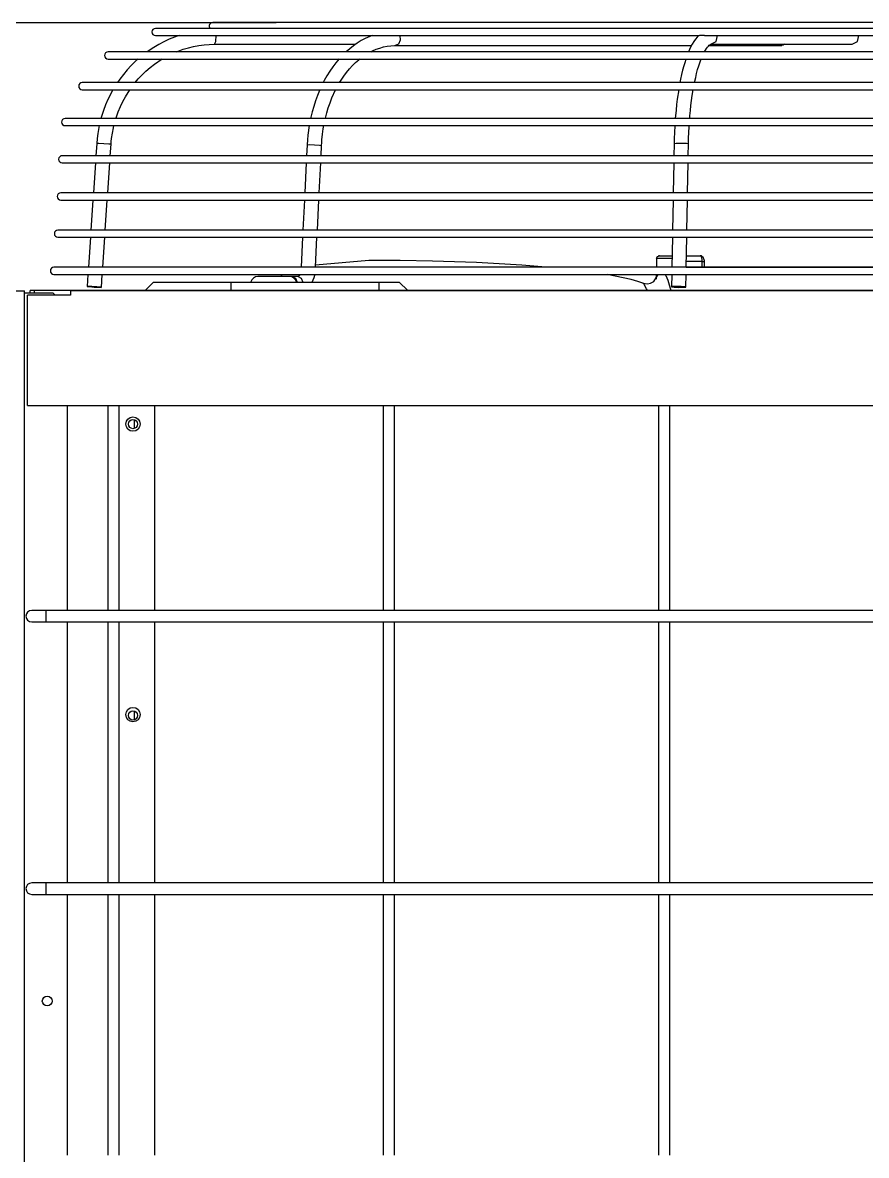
# Model space of a CAD drawing. Extents: x 594 to 813, y 174 to 240.
# Drawn here: x 729.304 to 732.254, y 187.327 to 191.29 of the extents above; entities that cross this region are included whole.
import ezdxf

# ---------------------------------------------------------------- set-up
doc = ezdxf.new("R2010")
doc.units = 0
doc.header["$MEASUREMENT"] = 0
doc.header["$PDMODE"] = 35
doc.header["$PDSIZE"] = 0.5
doc.layers.get('0').update_dxf_attribs({"linetype": 'CONTINUOUS', "lineweight": 30})
doc.layers.get('Defpoints').update_dxf_attribs({"linetype": 'CONTINUOUS'})
doc.layers.add('AC.REF(S). PIPING', color=3, linetype='CONTINUOUS', lineweight=30)
doc.layers.add('LG-DIMENSION', color=7, linetype='CONTINUOUS')
doc.layers.add('LG-Product', color=3, linetype='CONTINUOUS')
doc.styles.add('LG-TEXT', font='arial.ttf')
doc.dimstyles.get("Standard").update_dxf_attribs({"dimtxt": 0.12, "dimasz": 0.05, "dimexe": 0.18, "dimexo": 0.0625, "dimgap": 0.09, "dimtad": 0, "dimtih": 1, "dimtoh": 1, "dimzin": 0, "dimdsep": 46, "dimtxsty": 'Standard', "dimblk": 'DOT', "dimcen": 0.09, "dimadec": 0, "dimazin": 0, "dimtfac": 1, "dimtofl": 0, "dimtmove": 0, "dimatfit": 3, "dimldrblk": 'DOT', "dimfxl": 1, "dimtolj": 1, "dimtzin": 0, "dimarcsym": 0})

# ---------------------------------------------------------------- blocks, each defined once
blk = doc.blocks.new('*D213')
at = {"layer": 'Defpoints', "color": 0, "transparency": 16777216}
for p in [(-6855.84, 3650.65), (-7209.62, 2043.16), (-6855.84, 2043.16)]:
    blk.add_point(p, dxfattribs=at)
at = {"layer": 'LG-DIMENSION', "color": 0, "lineweight": -2, "transparency": 16777216}
for p, q in [((-6855.9, 3650.65), (-7209.8, 3650.65)), ((-7209.62, 3625.65), (-7209.62, 2068.16)), ((-6855.9, 2043.16), (-7209.8, 2043.16))]:
    blk.add_line(p, q, dxfattribs=at)
at = {"layer": 'LG-DIMENSION', "color": 0, "transparency": 16777216}
for points in [[(-7213.78, 3625.65), (-7205.45, 3625.65), (-7209.62, 3650.65)], [(-7213.78, 2068.16), (-7205.45, 2068.16), (-7209.62, 2043.16)]]:
    blk.add_solid(points, dxfattribs=at)
at = {"layer": 'LG-DIMENSION', "transparency": 16777216, "insert": (-7229.94, 2846.91), "char_height": 30, "attachment_point": 5, "rotation": 90, "style": 'LG-TEXT'}
blk.add_mtext('\\A1;63.3"', dxfattribs=at)
blk = doc.blocks.new('_Dot')
at = {"color": 0, "linetype": 'ByBlock', "lineweight": -2}
blk.add_line((-0.5, 0), (-1, 0), dxfattribs=at)
at = {"color": 0, "linetype": 'ByBlock', "const_width": 0.5}
blk.add_lwpolyline([(-0.25, 0, 1), (0.25, 0, 1)], format="xyb", close=True, dxfattribs=at)
blk = doc.blocks.new('UW1-2')
at = {"layer": 'LG-Product', "color": 3, "linetype": 'Continuous'}
for p, q in [((1209.5, 3324.98), (1208.97, 3324.98)), ((1211.09, 3324.98), (1209.5, 3324.98)), ((1213.73, 3324.98), (1211.09, 3324.98)), ((1217.41, 3324.98), (1213.73, 3324.98)), ((1222.12, 3324.98), (1217.41, 3324.98)), ((1227.83, 3324.98), (1222.12, 3324.98)), ((1234.52, 3324.98), (1227.83, 3324.98)), ((1242.15, 3324.98), (1234.52, 3324.98)), ((1250.7, 3324.98), (1242.15, 3324.98)), ((1260.13, 3324.98), (1250.7, 3324.98)), ((1270.39, 3324.98), (1260.13, 3324.98)), ((1281.43, 3324.98), (1270.39, 3324.98)), ((1293.22, 3324.98), (1281.43, 3324.98)), ((1305.68, 3324.98), (1293.22, 3324.98)), ((1318.78, 3324.98), (1305.68, 3324.98)), ((1332.45, 3324.98), (1318.78, 3324.98)), ((1346.63, 3324.98), (1332.45, 3324.98)), ((1361.26, 3324.98), (1346.63, 3324.98)), ((1376.27, 3324.98), (1361.26, 3324.98)), ((1391.59, 3324.98), (1376.27, 3324.98)), ((1407.16, 3324.98), (1391.59, 3324.98)), ((1422.91, 3324.98), (1407.16, 3324.98)), ((1436.76, 3324.98), (1422.91, 3324.98)), ((1452.65, 3324.98), (1436.76, 3324.98)), ((1189.43, 3322.97), (1188.9, 3322.97)), ((1188.9, 3320.47), (1189.44, 3320.47)), ((1191.02, 3322.97), (1189.43, 3322.97)), ((1189.44, 3320.47), (1191.05, 3320.47)), ((1193.66, 3322.97), (1191.02, 3322.97)), ((1191.05, 3320.47), (1193.73, 3320.47)), ((1197.34, 3322.97), (1193.66, 3322.97)), ((1193.73, 3320.47), (1197.46, 3320.47)), ((1197.35, 3320.47), (1196.46, 3320.2)), ((1202.04, 3322.97), (1197.34, 3322.97)), ((1197.46, 3320.47), (1202.3, 3320.47)), ((1207.75, 3322.97), (1202.04, 3322.97)), ((1202.3, 3320.47), (1208.19, 3320.47)), ((1214.43, 3322.97), (1207.75, 3322.97)), ((1208.19, 3320.47), (1215.09, 3320.47)), ((1210.06, 3318.35), (1210.18, 3320.47)), ((1222.08, 3322.97), (1214.43, 3322.97)), ((1215.09, 3320.47), (1222.99, 3320.47)), ((1230.65, 3322.97), (1222.08, 3322.97)), ((1222.99, 3320.47), (1231.85, 3320.47)), ((1240.1, 3322.97), (1230.65, 3322.97)), ((1231.85, 3320.47), (1241.63, 3320.47)), ((1250.4, 3322.97), (1240.1, 3322.97)), ((1241.63, 3320.47), (1252.28, 3320.47)), ((1261.51, 3322.97), (1250.4, 3322.97)), ((1252.28, 3320.47), (1263.77, 3320.47)), ((1273.39, 3322.97), (1261.51, 3322.97)), ((1264.69, 3320.49), (1262.27, 3319.44)), ((1263.77, 3320.47), (1276.03, 3320.47)), ((1285.97, 3322.97), (1273.39, 3322.97)), ((1274.41, 3320.47), (1274.51, 3318.85)), ((1276.03, 3320.47), (1289.03, 3320.47)), ((1299.21, 3322.97), (1285.97, 3322.97)), ((1289.03, 3320.47), (1302.71, 3320.47)), ((1313.06, 3322.97), (1299.21, 3322.97)), ((1302.71, 3320.47), (1317, 3320.47)), ((1327.46, 3322.97), (1313.06, 3322.97)), ((1317, 3320.47), (1331.85, 3320.47)), ((1342.35, 3322.97), (1327.46, 3322.97)), ((1331.85, 3320.47), (1347.18, 3320.47)), ((1357.67, 3322.97), (1342.35, 3322.97)), ((1347.18, 3320.47), (1362.95, 3320.47)), ((1373.36, 3322.97), (1357.67, 3322.97)), ((1362.95, 3320.47), (1379.07, 3320.47)), ((1389.34, 3322.97), (1373.36, 3322.97)), ((1378.88, 3320.5), (1378.34, 3319.94)), ((1379.37, 3320.48), (1379.13, 3320.47)), ((1379.76, 3320.51), (1379.37, 3320.48)), ((1380.13, 3320.51), (1379.76, 3320.51)), ((1380.51, 3320.48), (1380.13, 3320.51)), ((1380.75, 3320.47), (1380.51, 3320.48)), ((1380.89, 3320.47), (1380.75, 3320.47)), ((1380.88, 3320.47), (1397.1, 3320.47)), ((1380.93, 3320.48), (1380.89, 3320.47)), ((1385.05, 3318.35), (1385.52, 3320.47)), ((1405.56, 3322.97), (1389.34, 3322.97)), ((1397.1, 3320.47), (1413.53, 3320.47)), ((1421.95, 3322.97), (1405.56, 3322.97)), ((1413.53, 3320.47), (1430.09, 3320.47)), ((1436.44, 3322.97), (1421.95, 3322.97)), ((1430.09, 3320.47), (1444.73, 3320.47)), ((1434.4, 3318.35), (1434.87, 3320.47)), ((1452.97, 3322.97), (1436.44, 3322.97)), ((1188.31, 3316.34), (1186, 3314.8)), ((1190.06, 3317.37), (1188.31, 3316.34)), ((1191.86, 3318.31), (1190.06, 3317.37)), ((1193.69, 3319.16), (1191.86, 3318.31)), ((1195.57, 3319.9), (1193.69, 3319.16)), ((1196.46, 3320.2), (1195.57, 3319.9)), ((1200.41, 3316.19), (1202.24, 3316.64)), ((1202.24, 3316.64), (1204.1, 3316.98)), ((1204.1, 3316.98), (1205.96, 3317.22)), ((1205.96, 3317.22), (1207.75, 3317.36)), ((1207.75, 3317.36), (1209.55, 3317.41)), ((1209.55, 3317.41), (1210.06, 3318.35)), ((1209.55, 3317.41), (1258.9, 3317.41)), ((1258.14, 3316.9), (1256.83, 3315.88)), ((1259.49, 3317.84), (1258.14, 3316.9)), ((1260.86, 3318.69), (1259.49, 3317.84)), ((1262.27, 3319.44), (1260.86, 3318.69)), ((1267.36, 3316.11), (1268.66, 3316.47)), ((1268.66, 3316.47), (1269.96, 3316.73)), ((1269.96, 3316.73), (1271.22, 3316.89)), ((1271.22, 3316.89), (1272.48, 3316.95)), ((1272.48, 3316.95), (1272.64, 3316.95)), ((1272.64, 3316.95), (1272.79, 3316.96)), ((1273.88, 3317.49), (1272.79, 3316.96)), ((1272.79, 3316.96), (1376.38, 3316.96)), ((1274.51, 3318.85), (1273.88, 3317.49)), ((1376.05, 3316.36), (1375.35, 3314.8)), ((1376.6, 3317.41), (1376.05, 3316.36)), ((1377.18, 3318.37), (1376.6, 3317.41)), ((1377.74, 3319.19), (1377.18, 3318.37)), ((1378.34, 3319.94), (1377.74, 3319.19)), ((1381.6, 3315.96), (1381.94, 3316.43)), ((1381.94, 3316.43), (1382.27, 3316.8)), ((1382.27, 3316.8), (1382.55, 3317.06)), ((1382.45, 3316.96), (1407.91, 3316.96)), ((1382.55, 3317.06), (1382.78, 3317.24)), ((1382.78, 3317.24), (1382.96, 3317.34)), ((1382.96, 3317.34), (1383.07, 3317.39)), ((1383.07, 3317.39), (1383.14, 3317.41)), ((1383.14, 3317.41), (1383.16, 3317.41)), ((1383.16, 3317.41), (1385.05, 3318.35)), ((1383.16, 3317.41), (1432.51, 3317.41)), ((1408.44, 3317.07), (1407.91, 3316.96)), ((1408.92, 3317.41), (1408.44, 3317.07)), ((1432.51, 3317.41), (1434.4, 3318.35)), ((1172.87, 3314.76), (1172.35, 3314.76)), ((1174.43, 3314.76), (1172.87, 3314.76)), ((1177.02, 3314.76), (1174.43, 3314.76)), ((1180.64, 3314.76), (1177.02, 3314.76)), ((1185.26, 3314.76), (1180.64, 3314.76)), ((1190.88, 3314.76), (1185.26, 3314.76)), ((1197.47, 3314.76), (1190.88, 3314.76)), ((1196.3, 3314.8), (1198.6, 3315.65)), ((1205, 3314.76), (1197.47, 3314.76)), ((1198.6, 3315.65), (1200.41, 3316.19)), ((1213.45, 3314.76), (1205, 3314.76)), ((1222.78, 3314.76), (1213.45, 3314.76)), ((1232.96, 3314.76), (1222.78, 3314.76)), ((1243.96, 3314.76), (1232.96, 3314.76)), ((1255.72, 3314.76), (1243.96, 3314.76)), ((1256.83, 3315.88), (1255.6, 3314.8)), ((1268.21, 3314.76), (1255.72, 3314.76)), ((1264.2, 3314.8), (1264.83, 3315.11)), ((1264.83, 3315.11), (1266.09, 3315.66)), ((1266.09, 3315.66), (1267.36, 3316.11)), ((1281.37, 3314.76), (1268.21, 3314.76)), ((1295.16, 3314.76), (1281.37, 3314.76)), ((1309.53, 3314.76), (1295.16, 3314.76)), ((1324.42, 3314.76), (1309.53, 3314.76)), ((1339.77, 3314.76), (1324.42, 3314.76)), ((1355.52, 3314.76), (1339.77, 3314.76)), ((1371.63, 3314.76), (1355.52, 3314.76)), ((1388.01, 3314.76), (1371.63, 3314.76)), ((1380.87, 3314.77), (1381.6, 3315.96)), ((1404.62, 3314.76), (1388.01, 3314.76)), ((1421.39, 3314.76), (1404.62, 3314.76)), ((1436.26, 3314.76), (1421.39, 3314.76)), ((1453.16, 3314.76), (1436.26, 3314.76)), ((1172.35, 3312.25), (1172.87, 3312.25)), ((1172.87, 3312.25), (1174.43, 3312.25)), ((1174.43, 3312.25), (1177.02, 3312.25)), ((1177.02, 3312.25), (1180.64, 3312.25)), ((1179, 3308.46), (1177.69, 3306.88)), ((1180.39, 3309.96), (1179, 3308.46)), ((1181.85, 3311.39), (1180.39, 3309.96)), ((1180.64, 3312.25), (1185.26, 3312.25)), ((1182.84, 3312.29), (1181.85, 3311.39)), ((1185.26, 3312.25), (1190.88, 3312.25)), ((1185.6, 3308.03), (1187.04, 3309.28)), ((1187.04, 3309.28), (1188.54, 3310.45)), ((1188.54, 3310.45), (1191.27, 3312.27)), ((1190.88, 3312.25), (1197.47, 3312.25)), ((1197.47, 3312.25), (1205, 3312.25)), ((1205, 3312.25), (1213.45, 3312.25)), ((1213.45, 3312.25), (1222.78, 3312.25)), ((1222.78, 3312.25), (1232.96, 3312.25)), ((1232.96, 3312.25), (1243.96, 3312.25)), ((1243.96, 3312.25), (1255.72, 3312.25)), ((1250.9, 3309.47), (1249.87, 3307.96)), ((1252, 3310.92), (1250.9, 3309.47)), ((1253.15, 3312.29), (1252, 3310.92)), ((1255.72, 3312.25), (1268.21, 3312.25)), ((1255.72, 3307.54), (1256.74, 3308.78)), ((1256.74, 3308.78), (1257.8, 3309.94)), ((1257.8, 3309.94), (1258.89, 3311.02)), ((1258.89, 3311.02), (1260.02, 3312.01)), ((1260.02, 3312.01), (1260.35, 3312.28)), ((1268.21, 3312.25), (1281.37, 3312.25)), ((1281.37, 3312.25), (1295.16, 3312.25)), ((1295.16, 3312.25), (1309.53, 3312.25)), ((1309.53, 3312.25), (1324.42, 3312.25)), ((1324.42, 3312.25), (1339.77, 3312.25)), ((1339.77, 3312.25), (1355.52, 3312.25)), ((1355.52, 3312.25), (1371.63, 3312.25)), ((1371.63, 3312.25), (1388.01, 3312.25)), ((1373.68, 3309.88), (1373.28, 3308.38)), ((1374.1, 3311.31), (1373.68, 3309.88)), ((1374.42, 3312.29), (1374.1, 3311.31)), ((1378.17, 3307.24), (1378.52, 3308.57)), ((1378.52, 3308.57), (1378.89, 3309.82)), ((1378.89, 3309.82), (1379.27, 3310.98)), ((1379.27, 3310.98), (1379.75, 3312.29)), ((1388.01, 3312.25), (1404.62, 3312.25)), ((1404.62, 3312.25), (1421.39, 3312.25)), ((1421.39, 3312.25), (1436.26, 3312.25)), ((1436.26, 3312.25), (1453.16, 3312.25)), ((1176.45, 3305.25), (1175.61, 3304.05)), ((1177.69, 3306.88), (1176.45, 3305.25)), ((1181.85, 3304.05), (1182.91, 3305.3)), ((1182.91, 3305.3), (1184.22, 3306.7)), ((1184.22, 3306.7), (1185.6, 3308.03)), ((1247.95, 3304.74), (1247.59, 3304.04)), ((1248.88, 3306.38), (1247.95, 3304.74)), ((1249.87, 3307.96), (1248.88, 3306.38)), ((1253.33, 3304.05), (1253.82, 3304.84)), ((1253.82, 3304.84), (1254.75, 3306.23)), ((1254.75, 3306.23), (1255.72, 3307.54)), ((1372.56, 3305.19), (1372.33, 3304.05)), ((1372.91, 3306.82), (1372.56, 3305.19)), ((1373.28, 3308.38), (1372.91, 3306.82)), ((1377.45, 3304.05), (1377.83, 3305.83)), ((1377.83, 3305.83), (1378.17, 3307.24)), ((1163.84, 3304.02), (1163.32, 3304.02)), ((1163.32, 3301.51), (1163.84, 3301.51)), ((1165.39, 3304.02), (1163.84, 3304.02)), ((1163.84, 3301.51), (1165.39, 3301.51)), ((1167.97, 3304.02), (1165.39, 3304.02)), ((1165.39, 3301.51), (1167.97, 3301.51)), ((1171.56, 3304.02), (1167.97, 3304.02)), ((1167.97, 3301.51), (1171.56, 3301.51)), ((1176.16, 3304.02), (1171.56, 3304.02)), ((1171.56, 3301.51), (1176.16, 3301.51)), ((1174.04, 3301.52), (1172.3, 3298.13)), ((1181.74, 3304.02), (1176.16, 3304.02)), ((1176.16, 3301.51), (1181.74, 3301.51)), ((1178.42, 3299.06), (1179.97, 3301.53)), ((1188.29, 3304.02), (1181.74, 3304.02)), ((1181.74, 3301.51), (1188.29, 3301.51)), ((1195.78, 3304.02), (1188.29, 3304.02)), ((1188.29, 3301.51), (1195.78, 3301.51)), ((1204.19, 3304.02), (1195.78, 3304.02)), ((1195.78, 3301.51), (1204.19, 3301.51)), ((1213.49, 3304.02), (1204.19, 3304.02)), ((1204.19, 3301.51), (1213.49, 3301.51)), ((1223.63, 3304.02), (1213.49, 3304.02)), ((1213.49, 3301.51), (1223.63, 3301.51)), ((1234.59, 3304.02), (1223.63, 3304.02)), ((1223.63, 3301.51), (1234.59, 3301.51)), ((1246.33, 3304.02), (1234.59, 3304.02)), ((1234.59, 3301.51), (1246.33, 3301.51)), ((1246.28, 3301.27), (1245.54, 3299.45)), ((1246.39, 3301.52), (1246.28, 3301.27)), ((1258.79, 3304.02), (1246.33, 3304.02)), ((1246.33, 3301.51), (1258.79, 3301.51)), ((1250.62, 3298.64), (1251.93, 3301.52)), ((1271.94, 3304.02), (1258.79, 3304.02)), ((1258.79, 3301.51), (1271.94, 3301.51)), ((1285.73, 3304.02), (1271.94, 3304.02)), ((1271.94, 3301.51), (1285.73, 3301.51)), ((1300.1, 3304.02), (1285.73, 3304.02)), ((1285.73, 3301.51), (1300.1, 3301.51)), ((1315.01, 3304.02), (1300.1, 3304.02)), ((1300.1, 3301.51), (1315.01, 3301.51)), ((1330.4, 3304.02), (1315.01, 3304.02)), ((1315.01, 3301.51), (1330.4, 3301.51)), ((1346.22, 3304.02), (1330.4, 3304.02)), ((1330.4, 3301.51), (1346.22, 3301.51)), ((1362.4, 3304.02), (1346.22, 3304.02)), ((1346.22, 3301.51), (1362.4, 3301.51)), ((1378.89, 3304.02), (1362.4, 3304.02)), ((1362.4, 3301.51), (1378.89, 3301.51)), ((1371.89, 3301.52), (1371.4, 3298.17)), ((1376.65, 3299.52), (1376.98, 3301.54)), ((1395.63, 3304.02), (1378.89, 3304.02)), ((1378.89, 3301.51), (1395.63, 3301.51)), ((1412.55, 3304.02), (1395.63, 3304.02)), ((1395.63, 3301.51), (1412.55, 3301.51)), ((1429.6, 3304.02), (1412.55, 3304.02)), ((1412.55, 3301.51), (1429.6, 3301.51)), ((1444.71, 3304.02), (1429.6, 3304.02)), ((1429.6, 3301.51), (1444.71, 3301.51)), ((1172.3, 3298.13), (1171.48, 3296.23)), ((1176.66, 3295.61), (1177.5, 3297.36)), ((1177.5, 3297.36), (1178.42, 3299.06)), ((1244.86, 3297.59), (1244.25, 3295.68)), ((1245.54, 3299.45), (1244.86, 3297.59)), ((1249.36, 3295.21), (1249.96, 3296.95)), ((1249.96, 3296.95), (1250.62, 3298.64)), ((1371.4, 3298.17), (1371.17, 3296.3)), ((1376.19, 3296.02), (1376.41, 3297.79)), ((1376.41, 3297.79), (1376.65, 3299.52)), ((1170.74, 3294.29), (1169.86, 3291.47)), ((1171.48, 3296.23), (1170.74, 3294.29)), ((1175.26, 3291.99), (1175.91, 3293.82)), ((1175.91, 3293.82), (1176.66, 3295.61)), ((1243.71, 3293.74), (1243.18, 3291.47)), ((1244.25, 3295.68), (1243.71, 3293.74)), ((1248.35, 3291.61), (1248.82, 3293.43)), ((1248.82, 3293.43), (1249.36, 3295.21)), ((1370.97, 3294.39), (1370.71, 3291.47)), ((1371.17, 3296.3), (1370.97, 3294.39)), ((1375.81, 3292.34), (1375.99, 3294.2)), ((1375.99, 3294.2), (1376.19, 3296.02)), ((1157.83, 3291.46), (1157.31, 3291.46)), ((1157.31, 3288.95), (1157.83, 3288.95)), ((1159.42, 3291.46), (1157.83, 3291.46)), ((1157.83, 3288.95), (1159.42, 3288.95)), ((1162.05, 3291.46), (1159.42, 3291.46)), ((1159.42, 3288.95), (1162.05, 3288.95)), ((1165.72, 3291.46), (1162.05, 3291.46)), ((1162.05, 3288.95), (1165.72, 3288.95)), ((1170.41, 3291.46), (1165.72, 3291.46)), ((1165.72, 3288.95), (1170.41, 3288.95)), ((1169.25, 3288.96), (1168.76, 3286.24)), ((1176.11, 3291.46), (1170.41, 3291.46)), ((1170.41, 3288.95), (1176.11, 3288.95)), ((1174.23, 3288.24), (1174.39, 3288.96)), ((1175.09, 3291.46), (1175.26, 3291.99)), ((1182.8, 3291.46), (1176.11, 3291.46)), ((1176.11, 3288.95), (1182.8, 3288.95)), ((1190.45, 3291.46), (1182.8, 3291.46)), ((1182.8, 3288.95), (1190.45, 3288.95)), ((1199.04, 3291.46), (1190.45, 3291.46)), ((1190.45, 3288.95), (1199.04, 3288.95)), ((1208.53, 3291.46), (1199.04, 3291.46)), ((1199.04, 3288.95), (1208.53, 3288.95)), ((1218.9, 3291.46), (1208.53, 3291.46)), ((1208.53, 3288.95), (1218.9, 3288.95)), ((1230.09, 3291.46), (1218.9, 3291.46)), ((1218.9, 3288.95), (1230.09, 3288.95)), ((1242.07, 3291.46), (1230.09, 3291.46)), ((1230.09, 3288.95), (1242.07, 3288.95)), ((1254.8, 3291.46), (1242.07, 3291.46)), ((1242.07, 3288.95), (1254.8, 3288.95)), ((1242.7, 3288.95), (1242.25, 3285.67)), ((1247.6, 3287.86), (1247.79, 3288.96)), ((1248.31, 3291.46), (1248.35, 3291.61)), ((1268.23, 3291.46), (1254.8, 3291.46)), ((1254.8, 3288.95), (1268.23, 3288.95)), ((1282.31, 3291.46), (1268.23, 3291.46)), ((1268.23, 3288.95), (1282.31, 3288.95)), ((1296.99, 3291.46), (1282.31, 3291.46)), ((1282.31, 3288.95), (1296.99, 3288.95)), ((1312.22, 3291.46), (1296.99, 3291.46)), ((1296.99, 3288.95), (1312.22, 3288.95)), ((1327.93, 3291.46), (1312.22, 3291.46)), ((1312.22, 3288.95), (1327.93, 3288.95)), ((1344.08, 3291.46), (1327.93, 3291.46)), ((1327.93, 3288.95), (1344.08, 3288.95)), ((1360.61, 3291.46), (1344.08, 3291.46)), ((1344.08, 3288.95), (1360.61, 3288.95)), ((1377.45, 3291.46), (1360.61, 3291.46)), ((1360.61, 3288.95), (1377.45, 3288.95)), ((1370.54, 3288.96), (1370.41, 3286.46)), ((1375.54, 3288.53), (1375.56, 3288.95)), ((1375.74, 3291.47), (1375.81, 3292.34)), ((1394.54, 3291.46), (1377.45, 3291.46)), ((1377.45, 3288.95), (1394.54, 3288.95)), ((1411.82, 3291.46), (1394.54, 3291.46)), ((1394.54, 3288.95), (1411.82, 3288.95)), ((1429.23, 3291.46), (1411.82, 3291.46)), ((1411.82, 3288.95), (1429.23, 3288.95)), ((1444.71, 3291.46), (1429.23, 3291.46)), ((1429.23, 3288.95), (1444.71, 3288.95)), ((1168.76, 3286.24), (1168.54, 3284.5)), ((1173.57, 3284.4), (1173.85, 3286.33)), ((1173.85, 3286.33), (1174.23, 3288.24)), ((1242.25, 3285.67), (1242.09, 3283.97)), ((1247.13, 3284.03), (1247.33, 3285.96)), ((1247.33, 3285.96), (1247.6, 3287.86)), ((1370.41, 3286.46), (1370.34, 3284.56)), ((1375.36, 3284.62), (1375.44, 3286.58)), ((1375.44, 3286.58), (1375.54, 3288.53)), ((1168.38, 3282.76), (1168.09, 3278.45)), ((1168.54, 3284.5), (1168.38, 3282.76)), ((1169.12, 3282.74), (1168.38, 3282.76)), ((1170.89, 3282.63), (1169.12, 3282.74)), ((1172.66, 3282.5), (1170.89, 3282.63)), ((1173.39, 3282.42), (1172.66, 3282.5)), ((1173.12, 3278.45), (1173.39, 3282.42)), ((1173.39, 3282.42), (1173.47, 3283.41)), ((1173.47, 3283.41), (1173.57, 3284.4)), ((1241.98, 3282.26), (1241.79, 3278.45)), ((1242.09, 3283.97), (1241.98, 3282.26)), ((1241.98, 3282.26), (1242.72, 3282.31)), ((1242.72, 3282.31), (1244.48, 3282.26)), ((1244.48, 3282.26), (1246.26, 3282.14)), ((1246.26, 3282.14), (1246.99, 3282.01)), ((1246.81, 3278.45), (1246.99, 3282.01)), ((1246.99, 3282.01), (1247.05, 3283.02)), ((1247.05, 3283.02), (1247.13, 3284.03)), ((1370.29, 3282.63), (1370.22, 3278.45)), ((1370.34, 3284.56), (1370.29, 3282.63)), ((1371.03, 3282.74), (1370.29, 3282.63)), ((1372.8, 3282.76), (1371.03, 3282.74)), ((1374.58, 3282.68), (1372.8, 3282.76)), ((1375.31, 3282.54), (1374.58, 3282.68)), ((1375.23, 3278.45), (1375.31, 3282.54)), ((1375.31, 3282.54), (1375.33, 3283.58)), ((1375.33, 3283.58), (1375.36, 3284.62)), ((1156.81, 3278.45), (1156.3, 3278.45)), ((1158.34, 3278.45), (1156.81, 3278.45)), ((1160.88, 3278.45), (1158.34, 3278.45)), ((1164.43, 3278.45), (1160.88, 3278.45)), ((1168.96, 3278.45), (1164.43, 3278.45)), ((1174.48, 3278.45), (1168.96, 3278.45)), ((1180.94, 3278.45), (1174.48, 3278.45)), ((1188.35, 3278.45), (1180.94, 3278.45)), ((1196.66, 3278.45), (1188.35, 3278.45)), ((1205.84, 3278.45), (1196.66, 3278.45)), ((1215.88, 3278.45), (1205.84, 3278.45)), ((1226.72, 3278.45), (1215.88, 3278.45)), ((1238.34, 3278.45), (1226.72, 3278.45)), ((1250.69, 3278.45), (1238.34, 3278.45)), ((1263.73, 3278.45), (1250.69, 3278.45)), ((1277.41, 3278.45), (1263.73, 3278.45)), ((1291.68, 3278.45), (1277.41, 3278.45)), ((1306.5, 3278.45), (1291.68, 3278.45)), ((1321.81, 3278.45), (1306.5, 3278.45)), ((1337.57, 3278.45), (1321.81, 3278.45)), ((1353.7, 3278.45), (1337.57, 3278.45)), ((1370.16, 3278.45), (1353.7, 3278.45)), ((1386.89, 3278.45), (1370.16, 3278.45)), ((1403.83, 3278.45), (1386.89, 3278.45)), ((1420.92, 3278.45), (1403.83, 3278.45)), ((1436.1, 3278.45), (1420.92, 3278.45)), ((1453.31, 3278.45), (1436.1, 3278.45)), ((1156.3, 3275.94), (1156.81, 3275.94)), ((1156.81, 3275.94), (1158.34, 3275.94)), ((1158.34, 3275.94), (1160.88, 3275.94)), ((1160.88, 3275.94), (1164.43, 3275.94)), ((1164.43, 3275.94), (1168.96, 3275.94)), ((1167.92, 3275.94), (1167.21, 3265.44)), ((1168.96, 3275.94), (1174.48, 3275.94)), ((1172.24, 3265.44), (1172.95, 3275.94)), ((1174.48, 3275.94), (1180.94, 3275.94)), ((1180.94, 3275.94), (1188.35, 3275.94)), ((1188.35, 3275.94), (1196.66, 3275.94)), ((1196.66, 3275.94), (1205.84, 3275.94)), ((1205.84, 3275.94), (1215.88, 3275.94)), ((1215.88, 3275.94), (1226.72, 3275.94)), ((1226.72, 3275.94), (1238.34, 3275.94)), ((1238.34, 3275.94), (1250.69, 3275.94)), ((1241.67, 3275.94), (1241.15, 3265.44)), ((1246.17, 3265.44), (1246.69, 3275.94)), ((1250.69, 3275.94), (1263.73, 3275.94)), ((1263.73, 3275.94), (1277.41, 3275.94)), ((1277.41, 3275.94), (1291.68, 3275.94)), ((1291.68, 3275.94), (1306.5, 3275.94)), ((1306.5, 3275.94), (1321.81, 3275.94)), ((1321.81, 3275.94), (1337.57, 3275.94)), ((1337.57, 3275.94), (1353.7, 3275.94)), ((1353.7, 3275.94), (1370.16, 3275.94)), ((1370.17, 3275.94), (1369.98, 3265.44)), ((1370.16, 3275.94), (1386.89, 3275.94)), ((1375, 3265.44), (1375.19, 3275.94)), ((1386.89, 3275.94), (1403.83, 3275.94)), ((1403.83, 3275.94), (1420.92, 3275.94)), ((1420.92, 3275.94), (1436.1, 3275.94)), ((1436.1, 3275.94), (1453.31, 3275.94)), ((1156.31, 3265.44), (1155.8, 3265.44)), ((1157.84, 3265.44), (1156.31, 3265.44)), ((1160.39, 3265.44), (1157.84, 3265.44)), ((1163.94, 3265.44), (1160.39, 3265.44)), ((1168.48, 3265.44), (1163.94, 3265.44)), ((1174.01, 3265.44), (1168.48, 3265.44)), ((1180.49, 3265.44), (1174.01, 3265.44)), ((1187.9, 3265.44), (1180.49, 3265.44)), ((1196.22, 3265.44), (1187.9, 3265.44)), ((1205.43, 3265.44), (1196.22, 3265.44)), ((1215.48, 3265.44), (1205.43, 3265.44)), ((1226.34, 3265.44), (1215.48, 3265.44)), ((1237.98, 3265.44), (1226.34, 3265.44)), ((1250.35, 3265.44), (1237.98, 3265.44)), ((1263.41, 3265.44), (1250.35, 3265.44)), ((1277.11, 3265.44), (1263.41, 3265.44)), ((1291.41, 3265.44), (1277.11, 3265.44)), ((1306.26, 3265.44), (1291.41, 3265.44)), ((1321.6, 3265.44), (1306.26, 3265.44)), ((1337.38, 3265.44), (1321.6, 3265.44)), ((1353.54, 3265.44), (1337.38, 3265.44)), ((1370.03, 3265.44), (1353.54, 3265.44)), ((1386.79, 3265.44), (1370.03, 3265.44)), ((1403.76, 3265.44), (1386.79, 3265.44)), ((1420.88, 3265.44), (1403.76, 3265.44)), ((1436.09, 3265.44), (1420.88, 3265.44)), ((1453.33, 3265.44), (1436.09, 3265.44)), ((1155.8, 3262.93), (1156.31, 3262.93)), ((1156.31, 3262.93), (1157.84, 3262.93)), ((1157.84, 3262.93), (1160.39, 3262.93)), ((1160.39, 3262.93), (1163.94, 3262.93)), ((1163.94, 3262.93), (1168.48, 3262.93)), ((1167.04, 3262.93), (1166.33, 3252.43)), ((1168.48, 3262.93), (1174.01, 3262.93)), ((1171.36, 3252.43), (1172.07, 3262.93)), ((1174.01, 3262.93), (1180.49, 3262.93)), ((1180.49, 3262.93), (1187.9, 3262.93)), ((1187.9, 3262.93), (1196.22, 3262.93)), ((1196.22, 3262.93), (1205.43, 3262.93)), ((1205.43, 3262.93), (1215.48, 3262.93)), ((1215.48, 3262.93), (1226.34, 3262.93)), ((1226.34, 3262.93), (1237.98, 3262.93)), ((1237.98, 3262.93), (1250.35, 3262.93)), ((1241.02, 3262.93), (1240.5, 3252.43)), ((1245.53, 3252.43), (1246.05, 3262.93)), ((1250.35, 3262.93), (1263.41, 3262.93)), ((1263.41, 3262.93), (1277.11, 3262.93)), ((1277.11, 3262.93), (1291.41, 3262.93)), ((1291.41, 3262.93), (1306.26, 3262.93)), ((1306.26, 3262.93), (1321.6, 3262.93)), ((1321.6, 3262.93), (1337.38, 3262.93)), ((1337.38, 3262.93), (1353.54, 3262.93)), ((1353.54, 3262.93), (1370.03, 3262.93)), ((1369.94, 3262.93), (1369.75, 3252.43)), ((1370.03, 3262.93), (1386.79, 3262.93)), ((1374.76, 3252.43), (1374.95, 3262.93)), ((1386.79, 3262.93), (1403.76, 3262.93)), ((1403.76, 3262.93), (1420.88, 3262.93)), ((1420.88, 3262.93), (1436.09, 3262.93)), ((1436.09, 3262.93), (1453.33, 3262.93)), ((1155.31, 3252.43), (1154.8, 3252.43)), ((1154.8, 3249.92), (1155.31, 3249.92)), ((1156.85, 3252.43), (1155.31, 3252.43)), ((1155.31, 3249.92), (1156.85, 3249.92)), ((1159.4, 3252.43), (1156.85, 3252.43)), ((1156.85, 3249.92), (1159.4, 3249.92)), ((1162.96, 3252.43), (1159.4, 3252.43)), ((1159.4, 3249.92), (1162.96, 3249.92)), ((1167.52, 3252.43), (1162.96, 3252.43)), ((1162.96, 3249.92), (1167.52, 3249.92)), ((1166.17, 3249.92), (1165.46, 3239.42)), ((1173.07, 3252.43), (1167.52, 3252.43)), ((1167.52, 3249.92), (1173.07, 3249.92)), ((1170.48, 3239.42), (1171.19, 3249.92)), ((1179.57, 3252.43), (1173.07, 3252.43)), ((1173.07, 3249.92), (1179.57, 3249.92)), ((1187.01, 3252.43), (1179.57, 3252.43)), ((1179.57, 3249.92), (1187.01, 3249.92)), ((1195.36, 3252.43), (1187.01, 3252.43)), ((1187.01, 3249.92), (1195.36, 3249.92)), ((1204.6, 3252.43), (1195.36, 3252.43)), ((1195.36, 3249.92), (1204.6, 3249.92)), ((1214.68, 3252.43), (1204.6, 3252.43)), ((1204.6, 3249.92), (1214.68, 3249.92)), ((1225.58, 3252.43), (1214.68, 3252.43)), ((1214.68, 3249.92), (1225.58, 3249.92)), ((1237.26, 3252.43), (1225.58, 3252.43)), ((1225.58, 3249.92), (1237.26, 3249.92)), ((1249.67, 3252.43), (1237.26, 3252.43)), ((1237.26, 3249.92), (1249.67, 3249.92)), ((1240.38, 3249.92), (1239.86, 3239.42)), ((1244.88, 3239.42), (1245.4, 3249.92)), ((1262.78, 3252.43), (1249.67, 3252.43)), ((1249.67, 3249.92), (1262.78, 3249.92)), ((1276.53, 3252.43), (1262.78, 3252.43)), ((1262.78, 3249.92), (1276.53, 3249.92)), ((1290.88, 3252.43), (1276.53, 3252.43)), ((1276.53, 3249.92), (1290.88, 3249.92)), ((1305.78, 3252.43), (1290.88, 3252.43)), ((1290.88, 3249.92), (1305.78, 3249.92)), ((1321.17, 3252.43), (1305.78, 3252.43)), ((1305.78, 3249.92), (1321.17, 3249.92)), ((1337, 3252.43), (1321.17, 3252.43)), ((1321.17, 3249.92), (1337, 3249.92)), ((1353.22, 3252.43), (1337, 3252.43)), ((1337, 3249.92), (1353.22, 3249.92)), ((1369.76, 3252.43), (1353.22, 3252.43)), ((1353.22, 3249.92), (1369.76, 3249.92)), ((1369.7, 3249.92), (1369.51, 3239.42)), ((1386.58, 3252.43), (1369.76, 3252.43)), ((1369.76, 3249.92), (1386.58, 3249.92)), ((1374.53, 3239.42), (1374.72, 3249.92)), ((1403.61, 3252.43), (1386.58, 3252.43)), ((1386.58, 3249.92), (1403.61, 3249.92)), ((1420.79, 3252.43), (1403.61, 3252.43)), ((1403.61, 3249.92), (1420.79, 3249.92)), ((1436.06, 3252.43), (1420.79, 3252.43)), ((1420.79, 3249.92), (1436.06, 3249.92)), ((1453.36, 3252.43), (1436.06, 3252.43)), ((1436.06, 3249.92), (1453.36, 3249.92)), ((1263.5, 3241.73), (1244.92, 3240.16)), ((1274.47, 3241.73), (1263.5, 3241.73)), ((1285.8, 3241.54), (1274.47, 3241.73)), ((1301.16, 3241.04), (1285.8, 3241.54)), ((1364.1, 3242.22), (1364.08, 3241.95)), ((1364.09, 3242.05), (1364.08, 3241.86)), ((1364.08, 3241.95), (1364.08, 3241.64)), ((1364.08, 3241.86), (1364.08, 3241.66)), ((1364.08, 3241.66), (1364.08, 3241.56)), ((1364.08, 3241.64), (1364.08, 3241.45)), ((1364.08, 3241.56), (1364.08, 3241.45)), ((1364.08, 3241.45), (1364.08, 3239.42)), ((1364.08, 3241.45), (1364.08, 3239.42)), ((1364.08, 3241.45), (1364.08, 3241.45)), ((1364.08, 3241.45), (1364.08, 3241.45)), ((1364.1, 3242.27), (1364.09, 3242.05)), ((1364.11, 3242.46), (1364.1, 3242.27)), ((1364.12, 3242.39), (1364.1, 3242.22)), ((1364.12, 3242.53), (1364.11, 3242.46)), ((1364.14, 3242.6), (1364.12, 3242.53)), ((1364.14, 3242.45), (1364.12, 3242.39)), ((1364.14, 3242.45), (1364.43, 3243.16)), ((1364.15, 3242.66), (1364.14, 3242.6)), ((1365.92, 3242.45), (1364.14, 3242.45)), ((1364.17, 3242.72), (1364.15, 3242.66)), ((1364.19, 3242.8), (1364.17, 3242.72)), ((1364.23, 3242.88), (1364.19, 3242.8)), ((1364.28, 3242.97), (1364.23, 3242.88)), ((1364.34, 3243.06), (1364.28, 3242.97)), ((1364.42, 3243.15), (1364.34, 3243.06)), ((1364.43, 3243.16), (1365.14, 3243.45)), ((1365.14, 3243.45), (1364.8, 3243.39)), ((1365.14, 3243.45), (1366.62, 3243.45)), ((1369.57, 3242.45), (1365.92, 3242.45)), ((1366.62, 3243.45), (1369.58, 3243.45)), ((1380.12, 3241.45), (1374.56, 3241.45)), ((1374.6, 3243.45), (1379.38, 3243.45)), ((1379.55, 3243.4), (1379.38, 3243.45)), ((1379.49, 3243.44), (1379.39, 3243.43)), ((1379.6, 3243.43), (1379.49, 3243.44)), ((1379.78, 3243.14), (1379.55, 3243.4)), ((1379.83, 3243.37), (1379.6, 3243.43)), ((1379.96, 3242.69), (1379.78, 3243.14)), ((1380.04, 3243.26), (1379.83, 3243.37)), ((1380.08, 3242.11), (1379.96, 3242.69)), ((1380.24, 3243.11), (1380.04, 3243.26)), ((1380.12, 3241.45), (1380.08, 3242.11)), ((1380.12, 3239.44), (1380.12, 3241.45)), ((1380.12, 3241.45), (1380.66, 3241.45)), ((1380.41, 3242.93), (1380.24, 3243.11)), ((1380.59, 3242.65), (1380.41, 3242.93)), ((1380.73, 3242.32), (1380.59, 3242.65)), ((1380.66, 3241.45), (1380.86, 3241.45)), ((1380.82, 3241.98), (1380.73, 3242.32)), ((1380.86, 3241.62), (1380.82, 3241.98)), ((1380.85, 3241.45), (1380.86, 3241.54)), ((1380.86, 3241.54), (1380.86, 3241.62)), ((1380.86, 3239.44), (1380.86, 3241.45)), ((1153.92, 3239.42), (1153.4, 3239.42)), ((1155.46, 3239.42), (1153.92, 3239.42)), ((1158.03, 3239.42), (1155.46, 3239.42)), ((1161.61, 3239.42), (1158.03, 3239.42)), ((1166.19, 3239.42), (1161.61, 3239.42)), ((1171.76, 3239.42), (1166.19, 3239.42)), ((1178.29, 3239.42), (1171.76, 3239.42)), ((1185.77, 3239.42), (1178.29, 3239.42)), ((1194.16, 3239.42), (1185.77, 3239.42)), ((1203.44, 3239.42), (1194.16, 3239.42)), ((1213.57, 3239.42), (1203.44, 3239.42)), ((1224.53, 3239.42), (1213.57, 3239.42)), ((1236.26, 3239.42), (1224.53, 3239.42)), ((1248.73, 3239.42), (1236.26, 3239.42)), ((1261.9, 3239.42), (1248.73, 3239.42)), ((1275.72, 3239.42), (1261.9, 3239.42)), ((1290.13, 3239.42), (1275.72, 3239.42)), ((1305.1, 3239.42), (1290.13, 3239.42)), ((1317.05, 3240.13), (1301.16, 3241.04)), ((1320.57, 3239.42), (1305.1, 3239.42)), ((1323.98, 3239.61), (1317.05, 3240.13)), ((1336.48, 3239.42), (1320.57, 3239.42)), ((1326.11, 3239.42), (1323.98, 3239.61)), ((1352.77, 3239.42), (1336.48, 3239.42)), ((1369.4, 3239.42), (1352.77, 3239.42)), ((1386.29, 3239.42), (1369.4, 3239.42)), ((1374.53, 3239.44), (1379.55, 3239.44)), ((1379.55, 3239.44), (1385.51, 3239.44)), ((1385.51, 3239.44), (1392.33, 3239.44)), ((1403.4, 3239.42), (1386.29, 3239.42)), ((1392.33, 3239.44), (1399.9, 3239.44)), ((1399.9, 3239.44), (1408.13, 3239.44)), ((1420.66, 3239.42), (1403.4, 3239.42)), ((1408.13, 3239.44), (1416.9, 3239.44)), ((1416.9, 3239.44), (1426.09, 3239.44)), ((1436.02, 3239.42), (1420.66, 3239.42)), ((1426.09, 3239.44), (1435.57, 3239.44)), ((1435.57, 3239.44), (1443.21, 3239.44)), ((1453.4, 3239.42), (1436.02, 3239.42)), ((1153.4, 3236.91), (1153.92, 3236.91)), ((1153.92, 3236.91), (1155.46, 3236.91)), ((1155.46, 3236.91), (1158.03, 3236.91)), ((1158.03, 3236.91), (1161.61, 3236.91)), ((1161.61, 3236.91), (1166.19, 3236.91)), ((1165.29, 3236.91), (1165, 3232.72)), ((1166.19, 3236.91), (1171.76, 3236.91)), ((1170.01, 3232.39), (1170.31, 3236.91)), ((1171.76, 3236.91), (1178.29, 3236.91)), ((1178.29, 3236.91), (1185.77, 3236.91)), ((1185.26, 3231.26), (1188.27, 3234.26)), ((1185.77, 3236.91), (1194.16, 3236.91)), ((1188.27, 3234.26), (1188.79, 3234.26)), ((1188.79, 3234.26), (1190.33, 3234.26)), ((1190.33, 3234.26), (1192.83, 3234.26)), ((1192.83, 3234.26), (1196.2, 3234.26)), ((1194.16, 3236.91), (1203.44, 3236.91)), ((1196.2, 3234.26), (1200.3, 3234.26)), ((1200.3, 3234.26), (1204.99, 3234.26)), ((1203.44, 3236.91), (1213.57, 3236.91)), ((1204.99, 3234.26), (1210.07, 3234.26)), ((1210.07, 3234.26), (1215.35, 3234.26)), ((1213.57, 3236.91), (1224.53, 3236.91)), ((1215.35, 3234.26), (1267.11, 3234.26)), ((1215.35, 3231.26), (1215.35, 3234.26)), ((1224.53, 3236.91), (1236.26, 3236.91)), ((1225.29, 3236.15), (1224.74, 3236.15)), ((1226.82, 3236.15), (1225.29, 3236.15)), ((1229.03, 3236.15), (1226.82, 3236.15)), ((1231.49, 3236.15), (1229.03, 3236.15)), ((1233.7, 3236.15), (1231.49, 3236.15)), ((1233.24, 3236.91), (1232.64, 3236.16)), ((1235.23, 3236.15), (1233.7, 3236.15)), ((1235.78, 3236.15), (1235.23, 3236.15)), ((1236.2, 3236.15), (1235.78, 3236.15)), ((1236.75, 3236.15), (1236.2, 3236.15)), ((1236.26, 3236.91), (1248.73, 3236.91)), ((1238.78, 3236.15), (1236.75, 3236.15)), ((1236.75, 3236.15), (1237.84, 3235.63)), ((1237.84, 3235.63), (1238.47, 3234.26)), ((1238.8, 3236.16), (1238.78, 3236.15)), ((1238.78, 3236.15), (1238.78, 3236.15)), ((1238.78, 3236.15), (1239.87, 3235.63)), ((1238.85, 3236.18), (1238.8, 3236.16)), ((1238.95, 3236.25), (1238.85, 3236.18)), ((1239.08, 3236.37), (1238.95, 3236.25)), ((1239.24, 3236.56), (1239.08, 3236.37)), ((1239.43, 3236.88), (1239.24, 3236.56)), ((1239.87, 3235.63), (1240.5, 3234.26)), ((1243.7, 3234.24), (1244.09, 3235.02)), ((1244.09, 3235.02), (1244.39, 3235.8)), ((1244.39, 3235.8), (1244.61, 3236.62)), ((1244.61, 3236.62), (1244.67, 3236.91)), ((1248.73, 3236.91), (1261.9, 3236.91)), ((1261.9, 3236.91), (1275.72, 3236.91)), ((1267.11, 3234.26), (1269.8, 3234.26)), ((1267.11, 3231.26), (1267.11, 3234.26)), ((1269.8, 3234.26), (1272.08, 3234.26)), ((1272.08, 3234.26), (1273.6, 3234.26)), ((1273.6, 3234.26), (1274.13, 3234.26)), ((1277.14, 3231.26), (1274.13, 3234.26)), ((1275.72, 3236.91), (1290.13, 3236.91)), ((1290.13, 3236.91), (1305.1, 3236.91)), ((1305.1, 3236.91), (1320.57, 3236.91)), ((1320.57, 3236.91), (1336.48, 3236.91)), ((1336.48, 3236.91), (1352.77, 3236.91)), ((1355.22, 3235.15), (1346.83, 3236.92)), ((1352.77, 3236.91), (1369.4, 3236.91)), ((1357.64, 3234.45), (1355.22, 3235.15)), ((1359.36, 3233.89), (1357.64, 3234.45)), ((1359.36, 3233.89), (1360.94, 3233.67)), ((1359.68, 3233.58), (1359.36, 3233.89)), ((1360.69, 3231.91), (1359.68, 3233.58)), ((1360.94, 3233.67), (1362.07, 3233.88)), ((1362.07, 3233.88), (1363.19, 3234.46)), ((1363.19, 3234.46), (1364.69, 3236.91)), ((1363.96, 3236.91), (1363.96, 3235.31)), ((1367.22, 3236.91), (1367.41, 3236.56)), ((1367.41, 3236.56), (1368.11, 3234.95)), ((1368.11, 3234.95), (1369.19, 3231.25)), ((1369.47, 3236.91), (1369.39, 3232.6)), ((1369.4, 3236.91), (1386.29, 3236.91)), ((1374.4, 3232.51), (1374.48, 3236.91)), ((1386.29, 3236.91), (1403.4, 3236.91)), ((1403.4, 3236.91), (1420.66, 3236.91)), ((1420.66, 3236.91), (1436.02, 3236.91)), ((1436.02, 3236.91), (1453.4, 3236.91)), ((1111.33, 3231.21), (1143.13, 3231.21)), ((1143.13, 1782.69), (1143.13, 3231.21)), ((1153.16, 3230.4), (1143.13, 3230.4)), ((1159.18, 3229.7), (1144.13, 3229.7)), ((1144.13, 3191.08), (1144.13, 3229.7)), ((1146.64, 3231.26), (1145.13, 3231.26)), ((1145.13, 3230.4), (1145.13, 3231.26)), ((1748.52, 3231.26), (1146.64, 3231.26)), ((1146.64, 3230.4), (1146.64, 3231.26)), ((1153.86, 3229.7), (1153.16, 3230.4)), ((2340.87, 3231.21), (1159.18, 3231.21)), ((1159.18, 3231.21), (1159.18, 3229.7)), ((1165.34, 3232.72), (1165.04, 3232.71)), ((1165.04, 3232.71), (1165.9, 3232.63)), ((1166.65, 3232.66), (1165.34, 3232.72)), ((1165.9, 3232.63), (1167.51, 3232.51)), ((1168.36, 3232.54), (1166.65, 3232.66)), ((1167.51, 3232.51), (1169.11, 3232.41)), ((1169.67, 3232.43), (1168.36, 3232.54)), ((1169.11, 3232.41), (1169.97, 3232.38)), ((1169.97, 3232.38), (1169.67, 3232.43)), ((1360.98, 3231.25), (1360.69, 3231.91)), ((1369.72, 3232.68), (1369.43, 3232.57)), ((1369.43, 3232.57), (1370.28, 3232.45)), ((1371.04, 3232.73), (1369.72, 3232.68)), ((1370.28, 3232.45), (1371.9, 3232.39)), ((1372.75, 3232.7), (1371.04, 3232.73)), ((1371.9, 3232.39), (1373.51, 3232.4)), ((1374.07, 3232.6), (1372.75, 3232.7)), ((1373.51, 3232.4), (1374.36, 3232.48)), ((1374.36, 3232.48), (1374.07, 3232.6)), ((1144.13, 3191.08), (2355.92, 3191.08)), ((1158.17, 3119.35), (1158.17, 3191.08)), ((1172.22, 3191.08), (1172.22, 3119.35)), ((1176.23, 3119.35), (1176.23, 3191.08)), ((1188.67, 3119.35), (1188.67, 3191.08)), ((1268.52, 3191.08), (1268.52, 3119.35)), ((1272.53, 3119.35), (1272.53, 3191.08)), ((1364.82, 3191.08), (1364.82, 3119.35)), ((1368.83, 3119.35), (1368.83, 3191.08)), ((1181.54, 3184.56), (1181.54, 3186.09)), ((1181.54, 3183.04), (1181.54, 3184.56)), ((1146.3, 3119.36), (1145.63, 3119.36)), ((1148.14, 3119.36), (1146.3, 3119.36)), ((1150.65, 3119.36), (1148.14, 3119.36)), ((2349.4, 3119.36), (1150.65, 3119.36)), ((1150.65, 3118.77), (1150.65, 3119.36)), ((1150.65, 3117.35), (1150.65, 3118.77)), ((1145.63, 3115.35), (1146.3, 3115.35)), ((1146.3, 3115.35), (1148.14, 3115.35)), ((1148.14, 3115.35), (1150.65, 3115.35)), ((1150.65, 3115.93), (1150.65, 3117.35)), ((1150.65, 3115.35), (1150.65, 3115.93)), ((1150.65, 3115.35), (2349.4, 3115.35)), ((1158.17, 3024.06), (1158.17, 3115.34)), ((1172.22, 3115.34), (1172.22, 3024.06)), ((1176.23, 3024.06), (1176.23, 3115.34)), ((1188.67, 3024.06), (1188.67, 3115.34)), ((1268.52, 3115.34), (1268.52, 3024.06)), ((1272.53, 3024.06), (1272.53, 3115.34)), ((1364.82, 3115.34), (1364.82, 3024.06)), ((1368.83, 3024.06), (1368.83, 3115.34)), ((1181.54, 3082.65), (1181.54, 3084.17)), ((1181.54, 3081.12), (1181.54, 3082.65)), ((1146.3, 3024.06), (1145.63, 3024.06)), ((1148.14, 3024.06), (1146.3, 3024.06)), ((1150.65, 3024.06), (1148.14, 3024.06)), ((2349.4, 3024.06), (1150.65, 3024.06)), ((1150.65, 3023.47), (1150.65, 3024.06)), ((1150.65, 3022.05), (1150.65, 3023.47)), ((1145.63, 3020.05), (1146.3, 3020.05)), ((1146.3, 3020.05), (1148.14, 3020.05)), ((1148.14, 3020.05), (1150.65, 3020.05)), ((1150.65, 3020.64), (1150.65, 3022.05)), ((1150.65, 3020.05), (1150.65, 3020.64)), ((1150.65, 3020.05), (2349.4, 3020.05)), ((1158.17, 2928.77), (1158.17, 3020.05)), ((1172.22, 3020.05), (1172.22, 2928.77)), ((1176.23, 2928.77), (1176.23, 3020.05)), ((1188.67, 2928.77), (1188.67, 3020.05)), ((1268.52, 3020.05), (1268.52, 2928.77)), ((1272.53, 2928.77), (1272.53, 3020.05)), ((1364.82, 3020.05), (1364.82, 2928.77)), ((1368.83, 2928.77), (1368.83, 3020.05))]:
    blk.add_line(p, q, dxfattribs=at)
for centre, radius in [((1181.04, 3184.56), 2.51), ((1181.04, 3184.56), 1.61), ((1181.04, 3082.94), 2.51), ((1181.04, 3082.64), 1.61), ((1151.05, 2982.73), 1.71)]:
    blk.add_circle(centre, radius, dxfattribs=at)
for centre, radius, start, end in [((1208.97, 3323.73), 1.25, 90, 216.8691), ((1188.9, 3321.72), 1.25, 90, 270), ((1172.35, 3313.51), 1.25, 90, 270), ((1163.32, 3302.76), 1.25, 90, 270), ((1157.31, 3290.2), 1.25, 90, 270), ((1156.3, 3277.19), 1.25, 90, 270), ((1155.8, 3264.18), 1.25, 90, 270), ((1154.8, 3251.17), 1.25, 90, 270), ((1153.4, 3238.17), 1.25, 90, 270), ((1224.74, 3233.65), 2.51, 90, 165.7238), ((1235.78, 3233.65), 2.51, 14.2762, 90), ((1145.63, 3117.35), 2.01, 90, 270), ((1145.63, 3022.05), 2.01, 90, 270)]:
    blk.add_arc(centre, radius, start, end, dxfattribs=at)
blk = doc.blocks.new('UW1+UW1_1')
at = {"layer": 'LG-Product'}
blk.add_blockref('UW1-2', (1162.18, 1452.14), dxfattribs=at)
blk = doc.blocks.new('A$C5B2C3915')
at = {"layer": 'LG-Product'}
blk.add_blockref('UW1+UW1_1', (-4815.985, -5735.586), dxfattribs=at)
at = {"layer": 'LG-DIMENSION'}
dim = blk.add_linear_dim(base=(-2776.405, -2565.962), p1=(-2422.628, -958.47), p2=(-2422.628, -2565.962), angle=90, dimstyle='Standard', dxfattribs=at)
dim.commit()
dim.dimension.update_dxf_attribs({"geometry": '*D213', "text_midpoint": (-2796.732, -1762.216), "insert": (4433.211, -4609.123)})

msp = doc.modelspace()

# ---------------------------------------------------------------- block references
at = {"layer": 'AC.REF(S). PIPING', "linetype": 'Continuous', "xscale": 0.0099999999999909, "yscale": 0.0099999999999909, "zscale": 0.0099999999999909}
msp.add_blockref('A$C5B2C3915', (754.4172, 200.8743), dxfattribs=at)

doc.saveas('drawing.dxf')
